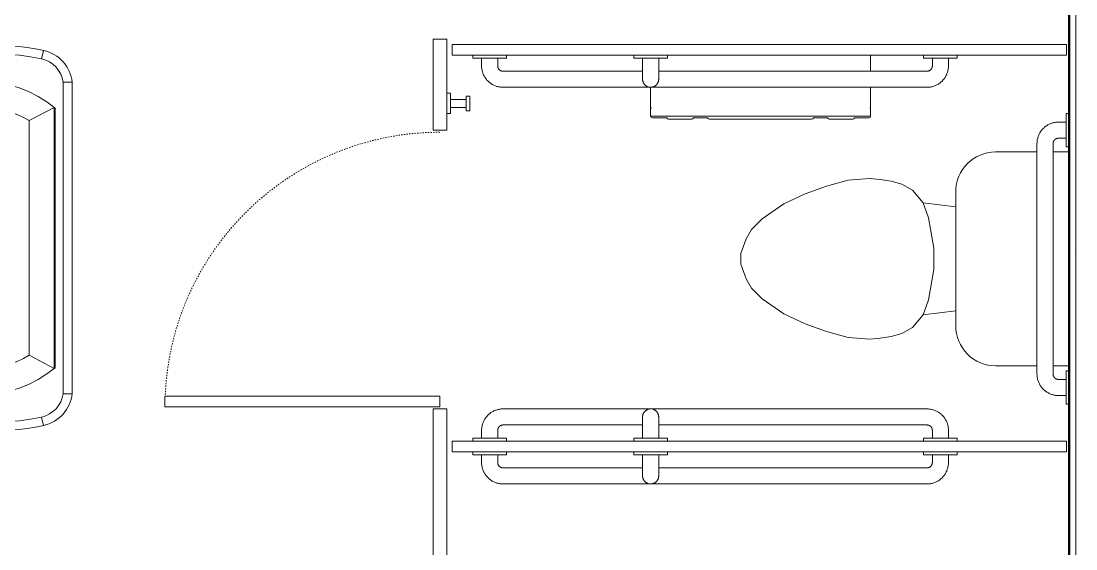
# Model space of a CAD drawing. Header units: inches. Extents: x 23906 to 26716, y -23130 to -20467.
# Drawn here: x 25403.9 to 25502.1, y -22640.4 to -22591.1 of the extents above; entities that cross this region are included whole.
import ezdxf

# ---------------------------------------------------------------- set-up
doc = ezdxf.new("R2010")
doc.units = ezdxf.units.IN
doc.header["$MEASUREMENT"] = 0
doc.linetypes.add('Dash', pattern=[0.25, 0.125, -0.125])
doc.linetypes.add('Dash_2_', pattern=[0.25, 0.125, -0.125])
for name, color, linetype, lineweight in [('A-GENM', 13, 'Continuous', 9), ('A-WALL', 113, 'Continuous', 13), ('A-WALL-PATT', 111, 'Continuous', 50), ('I-WALL', 2, 'Continuous', 13), ('P-SANR-FIXT', 6, 'Continuous', 9), ('Q-SPCQ', 91, 'Continuous', 9), ('Q-SPCQ-HDLN', 91, 'Dash_2_', 9)]:
    doc.layers.add(name, color=color, linetype=linetype, lineweight=lineweight)

# ---------------------------------------------------------------- blocks, each defined once
blk = doc.blocks.new('Toilet-Domestic-3D - Toilet-Domestic-3D-V18-Enlarged First Floor Plan _East_')
at = {"layer": 'P-SANR-FIXT', "color": 7}
for p, q in [((-1.874, 11.5), (-0.5, 12)), ((-0.5, 12), (0.5, 12)), ((0.5, 12), (1.874, 11.5)), ((-3.74, 10), (-2.74, 11)), ((-2.74, 11), (-1.874, 11.5)), ((1.874, 11.5), (2.74, 11)), ((2.74, 11), (3.74, 10)), ((-5.127, 8), (-3.74, 10)), ((3.74, 10), (5.127, 8)), ((-6.06, 6), (-5.127, 8)), ((5.127, 8), (6.06, 6)), ((-6.788, 4), (-6.06, 6)), ((6.06, 6), (6.788, 4)), ((-7.326, 1.992), (-6.788, 4)), ((6.788, 4), (7.326, 1.992)), ((-7.5, 0), (-7.326, 1.992)), ((7.326, 1.992), (7.5, 0)), ((-7.413, -0.996), (-7.5, 0)), ((7.5, 0), (7.413, -0.996)), ((-7.236, -2), (-7.413, -0.996)), ((7.413, -0.996), (7.236, -2)), ((-6.968, -3), (-7.236, -2)), ((7.236, -2), (6.968, -3)), ((-6.401, -4), (-6.968, -3)), ((6.968, -3), (6.401, -4)), ((-5.209, -5), (-6.401, -4)), ((6.401, -4), (5.209, -5)), ((-3.836, -5.5), (-5.209, -5)), ((-4.862, -8.024), (-5.209, -5)), ((-1, -6), (-3.836, -5.5)), ((3.836, -5.5), (1, -6)), ((5.209, -5), (3.836, -5.5)), ((4.862, -8.024), (5.209, -5)), ((1, -6), (-1, -6)), ((6.25, -8.024), (-6.25, -8.024)), ((-9.976, -11.75), (-9.976, -15.602)), ((9.976, -15.601), (9.976, -11.75)), ((-9.976, -17.101), (-9.976, -18.601)), ((9.976, -18.601), (9.976, -17.1))]:
    blk.add_line(p, q, dxfattribs=at)
for centre, start, end in [((-6.25, -11.75), 90, 180), ((6.25, -11.75), 0, 90)]:
    blk.add_arc(centre, 3.726, start, end, dxfattribs=at)
blk = doc.blocks.new('Partition-Floor_Braced-Bradley_Corp-St_Stl-ADA-N_Stalls - ADA _optional_ _ n Standard Stalls-320718-Enlarged First Floor Plan _East_')
at = {"layer": 'Q-SPCQ', "color": 7}
for p, q in [((11.688, 94.874), (12.688, 94.874)), ((11.688, 59.25), (11.688, 94.874)), ((12.688, 94.874), (12.688, 59.25)), ((71.688, 84.874), (72.688, 84.874)), ((71.688, 59.25), (71.688, 84.874)), ((72.688, 84.874), (72.688, 59.25)), ((8.5, 59.875), (11.5, 59.875)), ((8.5, 58.625), (8.5, 59.875)), ((11.5, 59.875), (11.5, 58.625)), ((12.688, 59.25), (11.688, 59.25)), ((47.5, 59.875), (71.5, 59.875)), ((47.5, 58.625), (47.5, 59.875)), ((71.5, 59.875), (71.5, 58.625)), ((72.688, 59.25), (71.688, 59.25)), ((97.5, 59.875), (106, 59.875)), ((97.5, 58.625), (97.5, 59.875)), ((106, 59.875), (106, 58.625)), ((11.5, 58.625), (8.5, 58.625)), ((71.5, 58.625), (47.5, 58.625)), ((67.5, 58.125), (68.5, 58.125)), ((67.5, 0.875), (67.5, 58.125)), ((68.5, 58.125), (68.5, 0.875)), ((106, 58.625), (97.5, 58.625)), ((104.5, 58.125), (105.5, 58.125)), ((104.5, 0.875), (104.5, 58.125)), ((105.5, 58.125), (105.5, 0.875)), ((68.5, 0.875), (67.5, 0.875)), ((105.5, 0.875), (104.5, 0.875))]:
    blk.add_line(p, q, dxfattribs=at)
at = {"layer": 'Q-SPCQ-HDLN', "color": 7, "linetype": 'Dash'}
for centre, radius, end in [((11.688, 59.25), 35.624, 88.20922), ((71.688, 59.25), 25.624, 87.79577)]:
    blk.add_arc(centre, radius, 0, end, dxfattribs=at)
blk = doc.blocks.new('817_Grab_Bars - 8170-001420-V22-Enlarged First Floor Plan _East_')
at = {"layer": 'Q-SPCQ', "color": 7}
for p, q in [((25445.953, -22631.303), (25445.953, -22631.584)), ((25447.515, -22631.584), (25445.953, -22631.584)), ((25446.765, -22631.584), (25446.765, -22632.303)), ((25449.078, -22631.584), (25447.515, -22631.584)), ((25448.265, -22632.303), (25448.265, -22631.584)), ((25449.078, -22631.584), (25449.078, -22631.303)), ((25487.953, -22631.303), (25487.953, -22631.584)), ((25489.515, -22631.584), (25487.953, -22631.584)), ((25488.765, -22631.584), (25488.765, -22632.303)), ((25491.078, -22631.584), (25489.515, -22631.584)), ((25490.265, -22632.303), (25490.265, -22631.584)), ((25491.078, -22631.584), (25491.078, -22631.303)), ((25461.77, -22632.803), (25448.765, -22632.803)), ((25488.265, -22632.803), (25463.264, -22632.803)), ((25448.765, -22634.303), (25488.265, -22634.303))]:
    blk.add_line(p, q, dxfattribs=at)
at = {"layer": 'Q-SPCQ', "color": 7, "flags": 128}
for points in [[(25446.765, -22632.303), (25446.767, -22632.383), (25446.772, -22632.463), (25446.78, -22632.542), (25446.791, -22632.621), (25446.805, -22632.7), (25446.823, -22632.778), (25446.843, -22632.856), (25446.867, -22632.932), (25446.893, -22633.007), (25446.923, -22633.082), (25446.956, -22633.155), (25446.991, -22633.226), (25447.03, -22633.297), (25447.071, -22633.365), (25447.115, -22633.432), (25447.161, -22633.497), (25447.21, -22633.56), (25447.262, -22633.622), (25447.316, -22633.681), (25447.372, -22633.738), (25447.43, -22633.792), (25447.491, -22633.844), (25447.554, -22633.894), (25447.618, -22633.941), (25447.685, -22633.986), (25447.753, -22634.028), (25447.823, -22634.067), (25447.894, -22634.103), (25447.967, -22634.136), (25448.041, -22634.167), (25448.116, -22634.194), (25448.192, -22634.219), (25448.269, -22634.24), (25448.347, -22634.259), (25448.425, -22634.274), (25448.504, -22634.286), (25448.584, -22634.295), (25448.664, -22634.3), (25448.744, -22634.303), (25448.765, -22634.303)], [(25448.765, -22632.803), (25448.745, -22632.802), (25448.725, -22632.801), (25448.705, -22632.799), (25448.686, -22632.796), (25448.666, -22632.793), (25448.646, -22632.788), (25448.627, -22632.783), (25448.608, -22632.777), (25448.589, -22632.771), (25448.571, -22632.763), (25448.552, -22632.755), (25448.534, -22632.746), (25448.517, -22632.737), (25448.5, -22632.726), (25448.483, -22632.715), (25448.467, -22632.704), (25448.451, -22632.692), (25448.436, -22632.679), (25448.421, -22632.665), (25448.407, -22632.651), (25448.393, -22632.637), (25448.38, -22632.621), (25448.367, -22632.606), (25448.356, -22632.59), (25448.344, -22632.573), (25448.334, -22632.556), (25448.324, -22632.538), (25448.315, -22632.521), (25448.307, -22632.502), (25448.299, -22632.484), (25448.292, -22632.465), (25448.286, -22632.446), (25448.281, -22632.427), (25448.276, -22632.407), (25448.273, -22632.388), (25448.269, -22632.368), (25448.267, -22632.348), (25448.266, -22632.328), (25448.265, -22632.308), (25448.265, -22632.303)], [(25488.265, -22634.303), (25488.345, -22634.301), (25488.425, -22634.296), (25488.505, -22634.288), (25488.584, -22634.277), (25488.663, -22634.263), (25488.741, -22634.245), (25488.818, -22634.225), (25488.894, -22634.201), (25488.97, -22634.175), (25489.044, -22634.145), (25489.117, -22634.112), (25489.189, -22634.077), (25489.259, -22634.038), (25489.328, -22633.997), (25489.395, -22633.953), (25489.46, -22633.907), (25489.523, -22633.858), (25489.584, -22633.806), (25489.643, -22633.752), (25489.7, -22633.696), (25489.755, -22633.638), (25489.807, -22633.577), (25489.856, -22633.514), (25489.904, -22633.45), (25489.948, -22633.383), (25489.99, -22633.315), (25490.029, -22633.245), (25490.065, -22633.174), (25490.099, -22633.101), (25490.129, -22633.028), (25490.157, -22632.952), (25490.181, -22632.876), (25490.203, -22632.799), (25490.221, -22632.721), (25490.236, -22632.643), (25490.248, -22632.564), (25490.257, -22632.484), (25490.263, -22632.404), (25490.265, -22632.324), (25490.265, -22632.303)], [(25488.765, -22632.303), (25488.765, -22632.323), (25488.764, -22632.343), (25488.762, -22632.363), (25488.759, -22632.382), (25488.755, -22632.402), (25488.751, -22632.422), (25488.746, -22632.441), (25488.74, -22632.46), (25488.733, -22632.479), (25488.726, -22632.498), (25488.718, -22632.516), (25488.709, -22632.534), (25488.699, -22632.551), (25488.689, -22632.568), (25488.678, -22632.585), (25488.666, -22632.601), (25488.654, -22632.617), (25488.641, -22632.633), (25488.628, -22632.647), (25488.614, -22632.661), (25488.599, -22632.675), (25488.584, -22632.688), (25488.568, -22632.701), (25488.552, -22632.712), (25488.535, -22632.724), (25488.518, -22632.734), (25488.501, -22632.744), (25488.483, -22632.753), (25488.465, -22632.761), (25488.446, -22632.769), (25488.428, -22632.776), (25488.409, -22632.782), (25488.389, -22632.787), (25488.37, -22632.792), (25488.35, -22632.796), (25488.33, -22632.799), (25488.311, -22632.801), (25488.291, -22632.802), (25488.271, -22632.803), (25488.265, -22632.803)]]:
    blk.add_lwpolyline(points, dxfattribs=at)
blk = doc.blocks.new('817_Grab_Bars - 8170-001420-V23-Enlarged First Floor Plan _East_')
at = {"layer": 'Q-SPCQ', "color": 7}
for p, q in [((25488.265, -22627.303), (25448.765, -22627.303)), ((25448.765, -22628.803), (25461.766, -22628.803)), ((25463.26, -22628.803), (25488.265, -22628.803)), ((25445.953, -22630.022), (25445.953, -22630.303)), ((25445.953, -22630.022), (25447.515, -22630.022)), ((25446.765, -22629.303), (25446.765, -22630.022)), ((25447.515, -22630.022), (25449.078, -22630.022)), ((25448.265, -22630.022), (25448.265, -22629.303)), ((25449.078, -22630.303), (25449.078, -22630.022)), ((25487.953, -22630.022), (25487.953, -22630.303)), ((25487.953, -22630.022), (25489.515, -22630.022)), ((25488.765, -22629.303), (25488.765, -22630.022)), ((25489.515, -22630.022), (25491.078, -22630.022)), ((25490.265, -22630.022), (25490.265, -22629.303)), ((25491.078, -22630.303), (25491.078, -22630.022))]:
    blk.add_line(p, q, dxfattribs=at)
at = {"layer": 'Q-SPCQ', "color": 7, "flags": 128}
for points in [[(25448.765, -22627.303), (25448.685, -22627.304), (25448.605, -22627.309), (25448.526, -22627.317), (25448.447, -22627.328), (25448.368, -22627.343), (25448.29, -22627.36), (25448.213, -22627.381), (25448.136, -22627.404), (25448.061, -22627.431), (25447.986, -22627.461), (25447.913, -22627.493), (25447.842, -22627.529), (25447.771, -22627.567), (25447.703, -22627.608), (25447.636, -22627.652), (25447.571, -22627.699), (25447.508, -22627.748), (25447.446, -22627.799), (25447.387, -22627.853), (25447.331, -22627.909), (25447.276, -22627.968), (25447.224, -22628.029), (25447.174, -22628.091), (25447.127, -22628.156), (25447.082, -22628.222), (25447.04, -22628.29), (25447.001, -22628.36), (25446.965, -22628.431), (25446.932, -22628.504), (25446.901, -22628.578), (25446.874, -22628.653), (25446.849, -22628.729), (25446.828, -22628.806), (25446.809, -22628.884), (25446.794, -22628.963), (25446.782, -22629.042), (25446.773, -22629.121), (25446.768, -22629.201), (25446.765, -22629.281), (25446.765, -22629.303)], [(25490.265, -22629.303), (25490.264, -22629.223), (25490.259, -22629.143), (25490.251, -22629.063), (25490.24, -22628.984), (25490.225, -22628.905), (25490.208, -22628.827), (25490.187, -22628.75), (25490.164, -22628.674), (25490.137, -22628.598), (25490.107, -22628.524), (25490.075, -22628.451), (25490.039, -22628.379), (25490.001, -22628.309), (25489.96, -22628.24), (25489.916, -22628.174), (25489.869, -22628.108), (25489.82, -22628.045), (25489.769, -22627.984), (25489.715, -22627.925), (25489.659, -22627.868), (25489.6, -22627.814), (25489.54, -22627.761), (25489.477, -22627.712), (25489.412, -22627.664), (25489.346, -22627.62), (25489.278, -22627.578), (25489.208, -22627.539), (25489.137, -22627.503), (25489.064, -22627.469), (25488.99, -22627.439), (25488.915, -22627.411), (25488.839, -22627.387), (25488.762, -22627.365), (25488.684, -22627.347), (25488.605, -22627.332), (25488.526, -22627.32), (25488.447, -22627.311), (25488.367, -22627.305), (25488.287, -22627.303), (25488.265, -22627.303)], [(25448.265, -22629.303), (25448.266, -22629.283), (25448.267, -22629.263), (25448.269, -22629.243), (25448.272, -22629.223), (25448.275, -22629.203), (25448.28, -22629.184), (25448.285, -22629.165), (25448.291, -22629.146), (25448.297, -22629.127), (25448.305, -22629.108), (25448.313, -22629.09), (25448.322, -22629.072), (25448.331, -22629.054), (25448.342, -22629.037), (25448.353, -22629.02), (25448.364, -22629.004), (25448.376, -22628.988), (25448.389, -22628.973), (25448.403, -22628.958), (25448.417, -22628.944), (25448.431, -22628.93), (25448.447, -22628.917), (25448.462, -22628.905), (25448.478, -22628.893), (25448.495, -22628.882), (25448.512, -22628.872), (25448.53, -22628.862), (25448.547, -22628.853), (25448.566, -22628.844), (25448.584, -22628.837), (25448.603, -22628.83), (25448.622, -22628.824), (25448.641, -22628.818), (25448.661, -22628.814), (25448.68, -22628.81), (25448.7, -22628.807), (25448.72, -22628.805), (25448.74, -22628.803), (25448.76, -22628.803), (25448.765, -22628.803)], [(25488.265, -22628.803), (25488.285, -22628.803), (25488.305, -22628.804), (25488.325, -22628.806), (25488.345, -22628.809), (25488.365, -22628.813), (25488.384, -22628.817), (25488.403, -22628.822), (25488.423, -22628.828), (25488.441, -22628.835), (25488.46, -22628.842), (25488.478, -22628.85), (25488.496, -22628.859), (25488.514, -22628.869), (25488.531, -22628.879), (25488.548, -22628.89), (25488.564, -22628.902), (25488.58, -22628.914), (25488.595, -22628.927), (25488.61, -22628.94), (25488.624, -22628.954), (25488.638, -22628.969), (25488.651, -22628.984), (25488.663, -22629), (25488.675, -22629.016), (25488.686, -22629.033), (25488.696, -22629.05), (25488.706, -22629.067), (25488.715, -22629.085), (25488.724, -22629.103), (25488.731, -22629.122), (25488.738, -22629.14), (25488.744, -22629.159), (25488.75, -22629.179), (25488.754, -22629.198), (25488.758, -22629.218), (25488.761, -22629.238), (25488.763, -22629.257), (25488.765, -22629.277), (25488.765, -22629.297), (25488.765, -22629.303)]]:
    blk.add_lwpolyline(points, dxfattribs=at)
blk = doc.blocks.new('Dispenser-Toilet_Tissue-Frost_Products_LTD_-Jumbo-169 - Steel-Brushed-Stainless_Steel-V28-Enlarged First Floor Plan _East_')
at = {"layer": 'Q-SPCQ', "color": 50, "lineweight": 20}
for p, q in [((25483.014, -22594.303), (25483.014, -22595.806)), ((25462.517, -22599.143), (25462.517, -22597.303)), ((25483.014, -22597.299), (25483.014, -22599.143)), ((25462.517, -22600.003), (25462.517, -22599.234)), ((25462.517, -22599.234), (25462.577, -22599.234)), ((25462.577, -22599.234), (25462.577, -22599.203)), ((25482.957, -22599.203), (25482.957, -22599.234)), ((25482.957, -22599.234), (25483.014, -22599.234)), ((25483.014, -22599.234), (25483.014, -22600.003)), ((25483.014, -22600.003), (25462.517, -22600.003)), ((25464.029, -22600.163), (25462.677, -22600.163)), ((25466.361, -22600.263), (25464.19, -22600.263)), ((25467.829, -22600.163), (25466.522, -22600.163)), ((25477.52, -22600.263), (25468.013, -22600.263)), ((25479.011, -22600.163), (25477.704, -22600.163)), ((25481.343, -22600.263), (25479.172, -22600.263)), ((25482.857, -22600.163), (25481.504, -22600.163))]:
    blk.add_line(p, q, dxfattribs=at)
for centre, radius, start, end in [((25462.577, -22599.143), 0.06, 180, 270), ((25482.954, -22599.143), 0.0601, 272.68153, 0), ((25462.677, -22600.003), 0.16, 180, 270), ((25464.19, -22600.083), 0.18, 206.3878, 270), ((25466.351, -22600.112), 0.151, 272.67904, 306.52249), ((25466.361, -22600.083), 0.18, 270, 333.6122), ((25466.343, -22600.112), 0.151, 283.50406, 306.52249), ((25468.013, -22600.043), 0.22, 213.05573, 270), ((25477.52, -22600.043), 0.22, 270, 326.94427), ((25479.172, -22600.083), 0.18, 206.3878, 270), ((25479.182, -22600.112), 0.151, 233.47751, 267.32096), ((25479.191, -22600.112), 0.151, 233.47751, 256.49594), ((25481.343, -22600.083), 0.18, 270, 333.6122), ((25482.854, -22600.003), 0.16, 270.99811, 0)]:
    blk.add_arc(centre, radius, start, end, dxfattribs=at)
blk = doc.blocks.new('817_Grab_Bars - 8170-001240-25748-Enlarged First Floor Plan _East_')
at = {"layer": 'Q-SPCQ', "color": 7}
for p, q in [((25395.89, -22754.734), (25395.609, -22754.734)), ((25395.609, -22756.297), (25395.609, -22754.734)), ((25395.609, -22755.547), (25394.89, -22755.547)), ((25395.609, -22757.859), (25395.609, -22756.297)), ((25392.89, -22757.547), (25392.89, -22779.047)), ((25394.39, -22779.047), (25394.39, -22757.547)), ((25394.89, -22757.047), (25395.609, -22757.047)), ((25395.609, -22757.859), (25395.89, -22757.859)), ((25395.89, -22778.734), (25395.609, -22778.734)), ((25395.609, -22780.297), (25395.609, -22778.734)), ((25395.609, -22779.547), (25394.89, -22779.547)), ((25395.609, -22781.859), (25395.609, -22780.297)), ((25394.89, -22781.047), (25395.609, -22781.047)), ((25395.609, -22781.859), (25395.89, -22781.859))]:
    blk.add_line(p, q, dxfattribs=at)
at = {"layer": 'Q-SPCQ', "color": 7, "flags": 128}
for points in [[(25394.89, -22755.547), (25394.81, -22755.549), (25394.73, -22755.553), (25394.651, -22755.561), (25394.572, -22755.572), (25394.493, -22755.587), (25394.415, -22755.604), (25394.338, -22755.625), (25394.261, -22755.648), (25394.186, -22755.675), (25394.111, -22755.705), (25394.038, -22755.737), (25393.967, -22755.773), (25393.896, -22755.811), (25393.828, -22755.852), (25393.761, -22755.896), (25393.696, -22755.943), (25393.633, -22755.992), (25393.571, -22756.043), (25393.512, -22756.097), (25393.456, -22756.154), (25393.401, -22756.212), (25393.349, -22756.273), (25393.299, -22756.335), (25393.252, -22756.4), (25393.207, -22756.466), (25393.165, -22756.535), (25393.126, -22756.604), (25393.09, -22756.676), (25393.057, -22756.748), (25393.026, -22756.822), (25392.999, -22756.897), (25392.974, -22756.974), (25392.953, -22757.051), (25392.934, -22757.128), (25392.919, -22757.207), (25392.907, -22757.286), (25392.898, -22757.366), (25392.893, -22757.445), (25392.89, -22757.525), (25392.89, -22757.547)], [(25394.39, -22757.547), (25394.391, -22757.527), (25394.392, -22757.507), (25394.394, -22757.487), (25394.397, -22757.467), (25394.4, -22757.448), (25394.405, -22757.428), (25394.41, -22757.409), (25394.416, -22757.39), (25394.422, -22757.371), (25394.43, -22757.352), (25394.438, -22757.334), (25394.447, -22757.316), (25394.456, -22757.299), (25394.467, -22757.281), (25394.478, -22757.265), (25394.489, -22757.248), (25394.501, -22757.233), (25394.514, -22757.217), (25394.528, -22757.202), (25394.542, -22757.188), (25394.556, -22757.175), (25394.572, -22757.162), (25394.587, -22757.149), (25394.603, -22757.137), (25394.62, -22757.126), (25394.637, -22757.116), (25394.655, -22757.106), (25394.672, -22757.097), (25394.691, -22757.089), (25394.709, -22757.081), (25394.728, -22757.074), (25394.747, -22757.068), (25394.766, -22757.063), (25394.786, -22757.058), (25394.805, -22757.054), (25394.825, -22757.051), (25394.845, -22757.049), (25394.865, -22757.048), (25394.885, -22757.047), (25394.89, -22757.047)], [(25392.89, -22779.047), (25392.892, -22779.127), (25392.897, -22779.207), (25392.905, -22779.286), (25392.916, -22779.366), (25392.93, -22779.444), (25392.948, -22779.522), (25392.968, -22779.6), (25392.992, -22779.676), (25393.018, -22779.751), (25393.048, -22779.826), (25393.081, -22779.899), (25393.116, -22779.971), (25393.155, -22780.041), (25393.196, -22780.109), (25393.24, -22780.176), (25393.286, -22780.241), (25393.335, -22780.305), (25393.387, -22780.366), (25393.441, -22780.425), (25393.497, -22780.482), (25393.555, -22780.536), (25393.616, -22780.588), (25393.679, -22780.638), (25393.743, -22780.685), (25393.81, -22780.73), (25393.878, -22780.772), (25393.948, -22780.811), (25394.019, -22780.847), (25394.092, -22780.881), (25394.166, -22780.911), (25394.241, -22780.939), (25394.317, -22780.963), (25394.394, -22780.984), (25394.472, -22781.003), (25394.55, -22781.018), (25394.629, -22781.03), (25394.709, -22781.039), (25394.789, -22781.044), (25394.869, -22781.047), (25394.89, -22781.047)], [(25394.89, -22779.547), (25394.87, -22779.547), (25394.85, -22779.545), (25394.83, -22779.543), (25394.811, -22779.541), (25394.791, -22779.537), (25394.771, -22779.533), (25394.752, -22779.527), (25394.733, -22779.522), (25394.714, -22779.515), (25394.696, -22779.507), (25394.677, -22779.499), (25394.659, -22779.49), (25394.642, -22779.481), (25394.625, -22779.471), (25394.608, -22779.46), (25394.592, -22779.448), (25394.576, -22779.436), (25394.561, -22779.423), (25394.546, -22779.409), (25394.532, -22779.395), (25394.518, -22779.381), (25394.505, -22779.366), (25394.492, -22779.35), (25394.481, -22779.334), (25394.469, -22779.317), (25394.459, -22779.3), (25394.449, -22779.283), (25394.44, -22779.265), (25394.432, -22779.247), (25394.424, -22779.228), (25394.417, -22779.209), (25394.411, -22779.19), (25394.406, -22779.171), (25394.401, -22779.152), (25394.398, -22779.132), (25394.394, -22779.112), (25394.392, -22779.092), (25394.391, -22779.072), (25394.39, -22779.052), (25394.39, -22779.047)]]:
    blk.add_lwpolyline(points, dxfattribs=at)
blk = doc.blocks.new('817_Grab_Bars - 8170-001180-V35-Enlarged First Floor Plan _East_')
at = {"layer": 'Q-SPCQ', "color": 7}
for p, q in [((25460.953, -22631.303), (25460.953, -22631.584)), ((25464.078, -22631.584), (25460.953, -22631.584)), ((25461.765, -22631.584), (25461.765, -22632.303)), ((25463.265, -22632.303), (25463.265, -22631.584)), ((25464.078, -22631.584), (25464.078, -22631.303))]:
    blk.add_line(p, q, dxfattribs=at)
at = {"layer": 'Q-SPCQ', "color": 7, "flags": 128}
for points in [[(25461.765, -22632.303), (25461.765, -22632.353), (25461.765, -22632.403), (25461.765, -22632.452), (25461.765, -22632.502), (25461.765, -22632.551), (25461.765, -22632.6), (25461.765, -22632.648), (25461.765, -22632.696), (25461.765, -22632.743), (25461.765, -22632.79), (25461.765, -22632.835), (25461.765, -22632.88), (25461.765, -22632.924), (25461.765, -22632.967), (25461.765, -22633.009), (25461.765, -22633.049), (25461.765, -22633.089), (25461.765, -22633.127), (25461.765, -22633.164), (25461.765, -22633.2), (25461.765, -22633.234), (25461.765, -22633.266), (25461.765, -22633.297), (25461.765, -22633.327), (25461.765, -22633.355), (25461.765, -22633.381), (25461.765, -22633.405), (25461.765, -22633.428), (25461.765, -22633.449), (25461.765, -22633.468), (25461.765, -22633.485), (25461.765, -22633.5), (25461.765, -22633.514), (25461.765, -22633.525), (25461.765, -22633.535), (25461.765, -22633.542), (25461.765, -22633.548), (25461.765, -22633.551), (25461.765, -22633.553)], [(25461.765, -22632.892), (25461.765, -22632.847), (25461.765, -22632.802), (25461.765, -22632.756), (25461.765, -22632.709), (25461.765, -22632.661), (25461.765, -22632.613), (25461.765, -22632.564), (25461.765, -22632.515), (25461.765, -22632.466), (25461.765, -22632.416), (25461.765, -22632.366), (25461.765, -22632.316)], [(25461.765, -22633.553), (25461.765, -22633.552), (25461.765, -22633.549), (25461.765, -22633.544), (25461.765, -22633.537), (25461.765, -22633.528), (25461.765, -22633.517), (25461.765, -22633.504), (25461.765, -22633.489), (25461.765, -22633.473), (25461.765, -22633.454), (25461.765, -22633.434), (25461.765, -22633.412), (25461.765, -22633.388), (25461.765, -22633.362), (25461.765, -22633.334), (25461.765, -22633.305), (25461.765, -22633.275), (25461.765, -22633.243), (25461.765, -22633.209), (25461.765, -22633.174), (25461.765, -22633.137), (25461.765, -22633.099), (25461.765, -22633.06), (25461.765, -22633.02), (25461.765, -22632.978)], [(25463.265, -22633.553), (25463.265, -22633.552), (25463.265, -22633.549), (25463.265, -22633.544), (25463.265, -22633.537), (25463.265, -22633.528), (25463.265, -22633.517), (25463.265, -22633.504), (25463.265, -22633.489), (25463.265, -22633.473), (25463.265, -22633.454), (25463.265, -22633.434), (25463.265, -22633.412), (25463.265, -22633.388), (25463.265, -22633.362), (25463.265, -22633.334), (25463.265, -22633.305), (25463.265, -22633.275), (25463.265, -22633.243), (25463.265, -22633.209), (25463.265, -22633.174), (25463.265, -22633.137), (25463.265, -22633.099), (25463.265, -22633.06), (25463.265, -22633.02), (25463.265, -22632.978), (25463.265, -22632.936), (25463.265, -22632.892), (25463.265, -22632.847), (25463.265, -22632.802), (25463.265, -22632.756), (25463.265, -22632.709), (25463.265, -22632.661), (25463.265, -22632.613), (25463.265, -22632.564), (25463.265, -22632.515), (25463.265, -22632.466), (25463.265, -22632.416), (25463.265, -22632.366), (25463.265, -22632.316), (25463.265, -22632.303)], [(25463.265, -22632.303), (25463.265, -22632.353), (25463.265, -22632.403), (25463.265, -22632.452), (25463.265, -22632.502), (25463.265, -22632.551), (25463.265, -22632.6)], [(25463.265, -22632.967), (25463.265, -22633.009), (25463.265, -22633.049), (25463.265, -22633.089), (25463.265, -22633.127), (25463.265, -22633.164), (25463.265, -22633.2), (25463.265, -22633.234), (25463.265, -22633.266), (25463.265, -22633.297), (25463.265, -22633.327), (25463.265, -22633.355), (25463.265, -22633.381), (25463.265, -22633.405), (25463.265, -22633.428), (25463.265, -22633.449), (25463.265, -22633.468), (25463.265, -22633.485), (25463.265, -22633.5), (25463.265, -22633.514), (25463.265, -22633.525), (25463.265, -22633.535), (25463.265, -22633.542), (25463.265, -22633.548), (25463.265, -22633.551), (25463.265, -22633.553)], [(25462.279, -22634.265), (25462.251, -22634.255), (25462.223, -22634.244), (25462.196, -22634.231), (25462.169, -22634.218), (25462.143, -22634.204), (25462.117, -22634.188), (25462.092, -22634.172), (25462.067, -22634.154), (25462.044, -22634.136), (25462.021, -22634.117), (25461.999, -22634.096), (25461.977, -22634.075), (25461.957, -22634.053), (25461.937, -22634.031), (25461.919, -22634.007), (25461.901, -22633.983), (25461.884, -22633.958), (25461.868, -22633.932), (25461.854, -22633.906), (25461.84, -22633.88), (25461.828, -22633.852), (25461.816, -22633.825), (25461.806, -22633.796), (25461.797, -22633.768), (25461.789, -22633.739), (25461.782, -22633.71), (25461.776, -22633.68), (25461.772, -22633.651), (25461.768, -22633.621), (25461.766, -22633.591), (25461.765, -22633.561), (25461.765, -22633.553)], [(25463.265, -22633.553), (25463.265, -22633.583), (25463.263, -22633.613), (25463.26, -22633.643), (25463.256, -22633.672), (25463.25, -22633.702), (25463.244, -22633.731), (25463.236, -22633.76), (25463.227, -22633.789), (25463.217, -22633.817), (25463.206, -22633.845), (25463.194, -22633.872), (25463.18, -22633.899), (25463.166, -22633.925), (25463.151, -22633.951), (25463.134, -22633.976), (25463.117, -22634.001), (25463.098, -22634.024), (25463.079, -22634.047), (25463.059, -22634.07), (25463.038, -22634.091), (25463.016, -22634.111), (25462.993, -22634.131), (25462.97, -22634.15), (25462.945, -22634.167), (25462.92, -22634.184), (25462.895, -22634.2), (25462.869, -22634.214), (25462.842, -22634.228), (25462.815, -22634.24), (25462.787, -22634.252), (25462.759, -22634.262), (25462.73, -22634.271), (25462.701, -22634.279)]]:
    blk.add_lwpolyline(points, dxfattribs=at)
blk = doc.blocks.new('Robe_hook_5552 - Coat_hook_5552-253841-Enlarged First Floor Plan _East_')
at = {"layer": 'A-GENM', "color": 7}
for p, q in [((-0.937, -0.009), (-0.937, -0.35)), ((-0.937, -0.35), (0.938, -0.35)), ((-0.375, -1.813), (-0.375, -0.35)), ((0.375, -1.813), (0.375, -0.35)), ((0.938, -0.35), (0.938, -0.009)), ((-0.688, -2.163), (-0.688, -1.813)), ((-0.688, -1.813), (0.688, -1.813)), ((0.688, -1.813), (0.688, -2.163)), ((0.688, -2.163), (-0.688, -2.163))]:
    blk.add_line(p, q, dxfattribs=at)
blk = doc.blocks.new('Change_Table-Flip_Down-Frost_Products_LTD_-1125 - Polyethylene-White-366105-Enlarged First Floor Plan _East_')
at = {"layer": 'Q-SPCQ', "color": 50, "lineweight": 20}
for p, q in [((25405.767, -22594.648), (25405.946, -22593.862)), ((25407.793, -22596.82), (25408.622, -22596.82)), ((25407.793, -22625.888), (25407.793, -22596.82)), ((25408.622, -22596.82), (25408.622, -22625.888)), ((25389.089, -22598.91), (25389.893, -22598.105)), ((25388.511, -22601.104), (25388.812, -22599.396)), ((25390.403, -22598.695), (25388.812, -22599.396)), ((25390.403, -22598.695), (25389.978, -22601.104)), ((25395.702, -22600.411), (25393.207, -22599.171)), ((25393.211, -22601.104), (25393.207, -22599.171)), ((25404.608, -22600.411), (25406.945, -22599.174)), ((25406.945, -22599.174), (25406.945, -22623.534)), ((25407.041, -22599.254), (25407.041, -22623.455)), ((25395.702, -22600.411), (25395.702, -22607.234)), ((25404.608, -22622.298), (25404.608, -22600.411)), ((25388.265, -22601.154), (25388.511, -22601.154)), ((25393.685, -22601.104), (25388.511, -22601.104)), ((25388.511, -22601.154), (25388.511, -22601.104)), ((25388.511, -22601.154), (25391.728, -22601.154)), ((25390.015, -22601.154), (25390.015, -22605.18)), ((25391.828, -22601.254), (25390.015, -22601.254)), ((25391.828, -22605.429), (25391.828, -22601.254)), ((25391.963, -22601.104), (25391.963, -22605.504)), ((25393.685, -22606.418), (25393.685, -22601.104)), ((25390.015, -22601.754), (25388.265, -22601.754)), ((25390.065, -22605.18), (25388.265, -22605.18)), ((25390.065, -22617.529), (25390.065, -22605.18)), ((25390.065, -22605.18), (25391.765, -22605.799)), ((25390.75, -22605.429), (25391.828, -22605.429)), ((25391.728, -22605.529), (25391.025, -22605.529)), ((25391.863, -22605.604), (25391.231, -22605.604)), ((25391.765, -22605.799), (25391.765, -22616.91)), ((25393.685, -22606.418), (25395.702, -22607.234)), ((25393.685, -22616.29), (25395.702, -22615.475)), ((25395.702, -22622.298), (25395.702, -22615.475)), ((25390.065, -22617.529), (25391.765, -22616.91)), ((25391.728, -22617.179), (25391.025, -22617.179)), ((25391.863, -22617.104), (25391.231, -22617.104)), ((25391.963, -22621.604), (25391.963, -22617.204)), ((25393.685, -22616.29), (25393.685, -22621.604)), ((25388.265, -22617.529), (25390.065, -22617.529)), ((25390.015, -22617.529), (25390.015, -22621.554)), ((25390.75, -22617.279), (25391.828, -22617.279)), ((25391.828, -22621.454), (25391.828, -22617.279)), ((25390.015, -22620.954), (25388.265, -22620.954)), ((25388.511, -22621.554), (25388.265, -22621.554)), ((25388.511, -22621.554), (25391.728, -22621.554)), ((25388.511, -22621.604), (25388.511, -22621.554)), ((25393.685, -22621.604), (25388.511, -22621.604)), ((25388.812, -22623.313), (25388.511, -22621.604)), ((25389.978, -22621.604), (25390.403, -22624.013)), ((25391.828, -22621.454), (25390.015, -22621.454)), ((25393.211, -22621.604), (25393.207, -22623.537)), ((25393.207, -22623.537), (25395.702, -22622.298)), ((25404.608, -22622.298), (25406.945, -22623.534)), ((25390.418, -22624.027), (25388.812, -22623.313)), ((25389.893, -22624.603), (25389.089, -22623.799)), ((25389.893, -22624.603), (25390.418, -22624.027)), ((25407.793, -22625.888), (25408.622, -22625.888)), ((25405.767, -22628.06), (25405.946, -22628.847))]:
    blk.add_line(p, q, dxfattribs=at)
for centre, radius, start, end in [((25401.977, -22611.331), 17.915, 77.10363, 117.02516), ((25401.947, -22611.335), 17.118, 77.10584, 132.40834), ((25405.176, -22597.23), 2.648, 8.90059, 77.10584), ((25405.208, -22597.22), 3.438, 6.67026, 77.10363), ((25401.977, -22611.331), 17.915, 117.02516, 132.41565), ((25400.074, -22607.604), 10.875, 50.15915, 129.15863), ((25395.942, -22593.399), 7.665, 217.88067, 223.71673), ((25389.629, -22599.54), 0.83, 130.60518, 170.0067), ((25400.155, -22607.606), 8.462, 58.24617, 121.75383), ((25391.728, -22601.254), 0.1, 0, 90), ((25391.728, -22605.429), 0.1, 270, 0), ((25400.006, -22612.176), 8.55, 137.6677, 164.53579), ((25391.863, -22605.504), 0.1, 270, 0), ((25400.067, -22612.177), 6.594, 131.44432, 172.8364), ((25400.067, -22610.532), 6.594, 187.1636, 228.55568), ((25400.006, -22610.532), 8.55, 195.46421, 222.3323), ((25391.728, -22617.279), 0.1, 0, 90), ((25391.863, -22617.204), 0.1, 0, 90), ((25391.728, -22621.454), 0.1, 270, 0), ((25400.155, -22615.103), 8.462, 238.24617, 301.75383), ((25389.629, -22623.169), 0.83, 189.9933, 229.39482), ((25401.947, -22611.374), 17.118, 227.59166, 282.89416), ((25400.074, -22615.105), 10.875, 230.84137, 309.84085), ((25401.977, -22611.377), 17.915, 227.58459, 242.8439), ((25405.176, -22625.479), 2.648, 282.89416, 351.09941), ((25405.208, -22625.489), 3.438, 282.89636, 353.32975), ((25401.977, -22611.377), 17.915, 242.8439, 282.89636)]:
    blk.add_arc(centre, radius, start, end, dxfattribs=at)
blk = doc.blocks.new('Locker Rooms and Restrooms_rvt-1-Enlarged First Floor Plan _East_')
at = {"layer": 'A-WALL-PATT', "lineweight": 9}
h = blk.add_hatch(dxfattribs=at)
h.set_pattern_fill('FP_8', style=0, pattern_type=2)
h.set_pattern_definition([(0, (0, 0), (30.72, 7.68), [1.267, -21.773, 1.267, -21.773, -122.88]), (0, (0, 0), (30.72, 7.68), [-46.08, 1.267, -44.813, 1.267, -21.773, -53.76]), (0, (0, 0), (30.72, 7.68), [-115.2, 1.267, -14.093, 1.267, -37.133]), (120, (11.52, 3.84), (-22.0110751, 22.7643004), [1.267, -21.773, 1.267, -21.773, -122.88]), (120, (11.52, 3.84), (-22.0110751, 22.7643004), [-46.08, 1.267, -44.813, 1.267, -21.773, -53.76]), (120, (11.52, 3.84), (-22.0110751, 22.7643004), [-115.2, 1.267, -14.093, 1.267, -37.133]), (240, (15.36, 19.2), (-8.7089249, -30.4443004), [1.267, -21.773, 1.267, -21.773, -122.88]), (240, (15.36, 19.2), (-8.7089249, -30.4443004), [-46.08, 1.267, -44.813, 1.267, -21.773, -53.76]), (240, (15.36, 19.2), (-8.7089249, -30.4443004), [-115.2, 1.267, -14.093, 1.267, -37.133])])
h.paths.add_polyline_path([(25501.515, -22691.303), (25502.14, -22691.303), (25502.14, -22519.678), (25501.515, -22519.678), (25501.515, -22685.355)], flags=0)
h.paths.add_polyline_path([(25501.515, -22516.178), (25502.14, -22516.178), (25502.14, -22435.178), (25501.515, -22435.178), (25501.515, -22515.553)], flags=0)
at = {"layer": 'A-WALL', "color": 10}
blk.add_line((25502.14, -22519.678), (25502.14, -22691.303), dxfattribs=at)
at = {"layer": 'I-WALL', "color": 250, "lineweight": 50}
blk.add_line((25501.515, -22520.303), (25501.515, -22691.303), dxfattribs=at)
at = {"color": 10, "lineweight": 13}
for name, p in [('Change_Table-Flip_Down-Frost_Products_LTD_-1125 - Polyethylene-White-366105-Enlarged First Floor Plan _East_', (0, 0)), ('817_Grab_Bars - 8170-001420-V22-Enlarged First Floor Plan _East_', (0, 37)), ('817_Grab_Bars - 8170-001180-V35-Enlarged First Floor Plan _East_', (0, 37)), ('Dispenser-Toilet_Tissue-Frost_Products_LTD_-Jumbo-169 - Steel-Brushed-Stainless_Steel-V28-Enlarged First Floor Plan _East_', (0, 0)), ('817_Grab_Bars - 8170-001240-25748-Enlarged First Floor Plan _East_', (105.625, 154.994)), ('817_Grab_Bars - 8170-001420-V23-Enlarged First Floor Plan _East_', (0, 0)), ('817_Grab_Bars - 8170-001420-V22-Enlarged First Floor Plan _East_', (0, 0)), ('817_Grab_Bars - 8170-001180-V35-Enlarged First Floor Plan _East_', (0, 0))]:
    blk.add_blockref(name, p, dxfattribs=at)
for name, p, rotation in [('Partition-Floor_Braced-Bradley_Corp-St_Stl-ADA-N_Stalls - ADA _optional_ _ n Standard Stalls-320718-Enlarged First Floor Plan _East_', (25502.14, -22698.803), 89.99999999999959), ('Robe_hook_5552 - Coat_hook_5552-253841-Enlarged First Floor Plan _East_', (25443.506, -22598.803), 89.99999999999991), ('Toilet-Domestic-3D - Toilet-Domestic-3D-V18-Enlarged First Floor Plan _East_', (25482.914, -22613.303), 90.0000000000001), ('817_Grab_Bars - 8170-001180-V35-Enlarged First Floor Plan _East_', (50925.03, -45261.606), 180)]:
    blk.add_blockref(name, p, dxfattribs=dict(at, rotation=rotation))

msp = doc.modelspace()

# ---------------------------------------------------------------- block references
at = {"lineweight": 5}
msp.add_blockref('Locker Rooms and Restrooms_rvt-1-Enlarged First Floor Plan _East_', (0, 0), dxfattribs=at)

doc.saveas('drawing.dxf')
